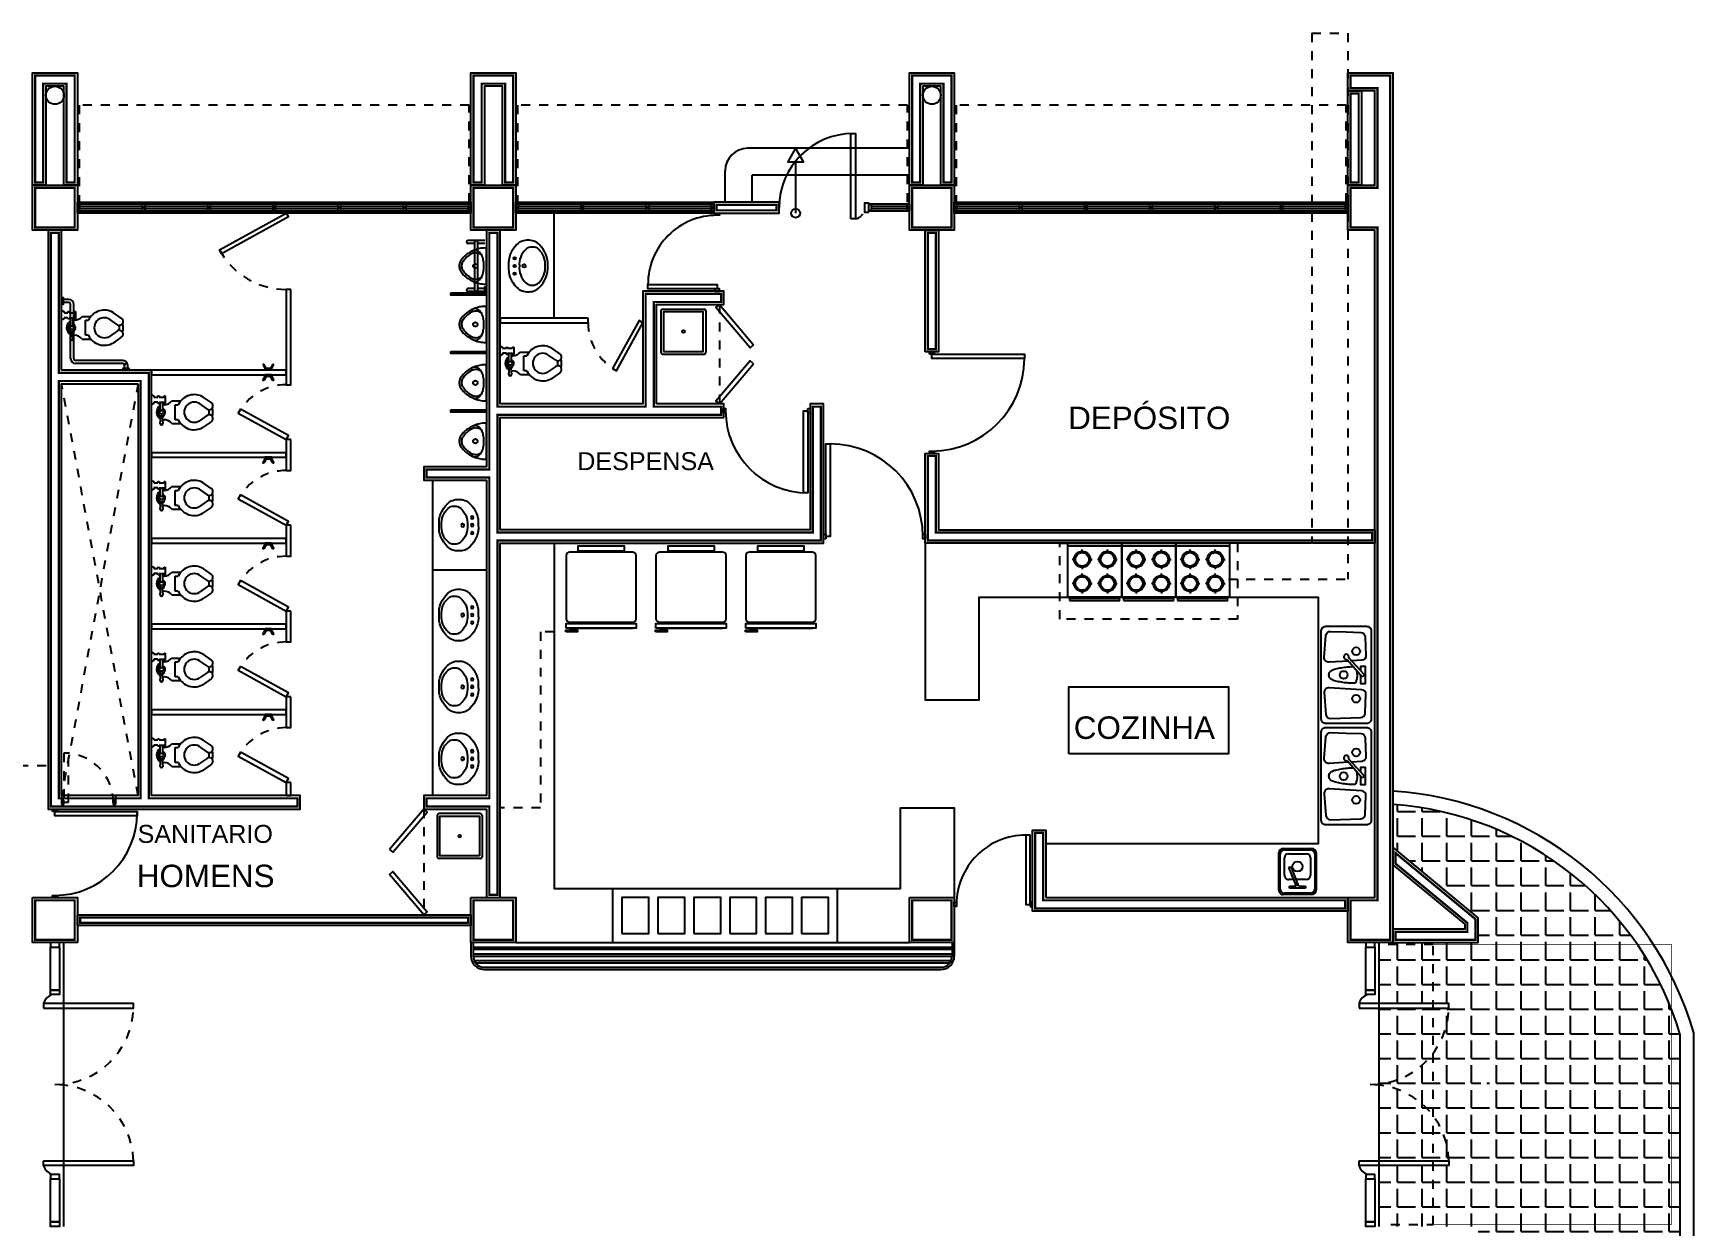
# Model space of a CAD drawing. Header units: millimetres. Extents: x 116 to 181, y 20 to 228.
# Drawn here: x 160.54 to 179.02, y 181.01 to 194.29 of the extents above; entities that cross this region are included whole.
import ezdxf

# ---------------------------------------------------------------- set-up
doc = ezdxf.new("R2010")
doc.units = ezdxf.units.MM
doc.header["$LTSCALE"] = 0.015
doc.header["$MEASUREMENT"] = 0
doc.linetypes.add('DASHED2', pattern=[9.525, 6.35, -3.175])
for name, color, linetype in [('BAP', 7, 'Continuous'), ('CANCELERIA', 7, 'Continuous'), ('ESTRUCTURA', 7, 'Continuous'), ('MAMPARAS', 7, 'Continuous'), ('MUEBLES', 6, 'Continuous'), ('MUEBLES_BAÑO', 7, 'Continuous'), ('MURO_COMUN', 7, 'Continuous'), ('MURO_TABIQUE_EXT', 7, 'Continuous'), ('PATIOS_EXTERIORES', 7, 'Continuous'), ('PISOS', 7, 'Continuous'), ('PROYECCION', 7, 'Continuous'), ('PTAS', 7, 'Continuous'), ('TEXTO', 7, 'Continuous'), ('TRAZO', 7, 'Continuous')]:
    doc.layers.add(name, color=color, linetype=linetype)
doc.styles.add('ATT', font='txt')
doc.styles.get("Standard").update_dxf_attribs({"font": 'arial.ttf'})

# ---------------------------------------------------------------- blocks, each defined once
blk = doc.blocks.new('Lavabo1')
for points in [[(0.227, 0.148, 0.224331), (-0.012, 0.243, 0.224331), (-0.252, 0.148, 0.22006), (-0.299, 0.025, 0.22006), (-0.252, -0.099, 0.224331), (-0.012, -0.194, 0.224331), (0.227, -0.099, 0.22006), (0.274, 0.025, 0.22006)], [(0.173, 0.049, 0.232121), (-0.012, 0.121, 0.232121), (-0.198, 0.049, 0.241394), (-0.224, -0.023, 0.241394), (-0.198, -0.094, 0.232121), (-0.012, -0.166, 0.232121), (0.173, -0.094, 0.241394), (0.199, -0.023, 0.241394)]]:
    blk.add_lwpolyline(points, format="xyb", close=True)
for centre, radius in [((-0.098, 0.174), 0.0142), ((-0.012, 0.174), 0.0142), ((0.073, 0.174), 0.0142), ((-0.012, 0.069), 0.0183)]:
    blk.add_circle(centre, radius)
blk = doc.blocks.new('15PTOI10')
for p, q in [((0, 7), (1, 6.5)), ((0, 3), (0, 7)), ((1, 3.5), (0, 3)), ((1, 6.5), (1, 6)), ((1, 6), (2.5, 6)), ((2.5, 4), (1, 4)), ((1, 4), (1, 3.5)), ((2.5, 6.5), (3, 6.5)), ((2.5, 6), (2.5, 6.5)), ((2.5, 3.5), (2.5, 4)), ((3, 3.5), (2.5, 3.5)), ((3, 6.5), (3, 6)), ((3, 6), (5, 6)), ((3, 4), (5, 4)), ((3, 4), (3, 3.5)), ((3.5, 0.559017), (3.5, 4)), ((4.5, 0.559017), (4.5, 4)), ((5, 6.5), (5.5, 6.5)), ((5, 6), (5, 6.5)), ((5, 3.5), (5, 4)), ((5.5, 3.5), (5, 3.5)), ((5.5, 6.5), (5.5, 3.5)), ((8.122499, 4.5), (11.638097, 4.5)), ((9.5, -3), (9.5, 3)), ((9.5, 3), (10.675445, 3)), ((22.25, 1.200962), (19.067398, 3.424305)), ((23.75, 3.799038), (20.618758, 5.992044)), ((3, -1.5), (3, -1.118034)), ((3.5, -4.5), (3.75, -2)), ((4.25, -2), (4.5, -4.5)), ((5, -1.5), (5, -1.118034)), ((8.122499, -4.5), (11.638097, -4.5)), ((10.675445, -3), (9.5, -3)), ((22.25, -1.200962), (19.067398, -3.424305)), ((23.75, -3.799038), (20.618758, -5.992044))]:
    blk.add_line(p, q)
blk.add_circle((4, 0), 0.75)
for centre, radius, start, end in [((17, 0), 7, 58.87108, 154.623066), ((5, 0), 3, 120, 243.908297), ((4, 0), 1.5, 109.471221, 70.528779), ((5, 0), 3, 90, 99.594068), ((5, 7), 4, 270, 321.317813), ((17, 0), 4, 58.878836, 301.121164), ((23, 2.5), 1.5, 240, 60), ((17, 0), 6, 350.38296, 9.61704), ((17, 0), 7.5, 346.564633, 13.435367), ((4, -0.75), 1.25, 216.869898, 323.130102), ((4, -4.5), 0.5, 180, 0), ((5, 0), 3, 257.344038, 270), ((5, -7), 4, 38.682187, 90), ((17, 0), 7, 205.376934, 301.12892), ((23, -2.5), 1.5, 300, 120)]:
    blk.add_arc(centre, radius, start, end)
at = {"style": 'ATT'}
for tag, p, flags in [('ITEM', (0, -16.5), 3), ('ROOM_NUMBER', (0, -25.5), 1)]:
    blk.add_attdef(tag, p, '', height=6, dxfattribs=dict(at, flags=flags))
blk = doc.blocks.new('WC1')
at = {"xscale": -0.0254, "yscale": 0.0254, "zscale": 0.0254, "rotation": 270}
blk.add_blockref('15PTOI10', (-0.0762, 0), dxfattribs=at)
blk = doc.blocks.new('A$C34A077CE')
for points in [[(0.4, 0.305), (0, 0.305, 0.056281), (0.003, 0.241, 0.051243), (0.02, 0.176, 0.047086), (0.053, 0.111, 0.038643), (0.088, 0.062, 0.050944), (0.121, 0.031, 0.073316), (0.163, 0.007, 0.092337), (0.2, 0, 0.092337), (0.237, 0.007, 0.073316), (0.279, 0.031, 0.050944), (0.312, 0.062, 0.038643), (0.347, 0.111, 0.047086), (0.38, 0.176, 0.051243), (0.397, 0.241, 0.056281)], [(0.2, 0.155, -0.999985), (0.2, 0.205, -0.999985)]]:
    blk.add_lwpolyline(points, format="xyb", close=True)
for points in [[(0.374, 0.161, 0.078162), (0.375, 0.187, 0.158684), (0.363, 0.216, 0.087457), (0.32, 0.25, 0.073385), (0.272, 0.268, 0.051629), (0.2, 0.275), (0.2, 0.275, 0.051629), (0.128, 0.268, 0.073385), (0.08, 0.25, 0.087457), (0.037, 0.216, 0.158684), (0.025, 0.187, 0.078162), (0.026, 0.161)], [(0.08, 0.25, 0.099174), (0.058, 0.218, 0.110283), (0.052, 0.184, 0.092873), (0.061, 0.143, 0.05733), (0.078, 0.113, 0.037877), (0.112, 0.072, 0.072182), (0.164, 0.034, 0.124936), (0.2, 0.025), (0.2, 0.025, 0.124936), (0.236, 0.034, 0.072182), (0.288, 0.072, 0.037877), (0.322, 0.113, 0.05733), (0.339, 0.143, 0.092873), (0.348, 0.184, 0.110283), (0.342, 0.218, 0.099174), (0.32, 0.25)]]:
    blk.add_lwpolyline(points, format="xyb")
blk = doc.blocks.new('tarja')
at = {"color": 7, "linetype": 'Continuous'}
for p, q in [((-0.153, 0.208), (0.263, 0.208)), ((-0.201, -0.16), (-0.201, 0.16)), ((0.311, 0.16), (0.311, -0.16)), ((0.263, -0.208), (-0.153, -0.208))]:
    blk.add_line(p, q, dxfattribs=at)
at = {"color": 8, "linetype": 'Continuous'}
for p, q in [((-0.137, 0.192), (0.247, 0.192)), ((-0.185, -0.144), (-0.185, 0.144)), ((-0.144, -0.098), (-0.144, 0.098)), ((-0.096, 0.146), (0.096, 0.146)), ((0.144, 0.098), (0.144, -0.013)), ((0.295, 0.144), (0.295, -0.144)), ((0.096, -0.146), (-0.096, -0.146)), ((0.144, -0.045), (0.144, -0.098)), ((0.247, -0.192), (-0.137, -0.192))]:
    blk.add_line(p, q, dxfattribs=at)
at = {"color": 8}
for p, q in [((0.216, 0.016), (0.01, -0.068)), ((0.216, 0.089), (0.241, 0.089)), ((0.216, 0.016), (0.216, 0.089)), ((0.241, 0.089), (0.241, -0.089)), ((0.01, -0.1), (0.216, -0.016)), ((0.01, -0.068), (0.01, -0.1)), ((0.216, -0.089), (0.216, -0.016)), ((0.241, -0.089), (0.216, -0.089))]:
    blk.add_line(p, q, dxfattribs=at)
at = {"color": 8, "linetype": 'Continuous'}
blk.add_circle((0, 0), 0.056, dxfattribs=at)
at = {"color": 7, "linetype": 'Continuous'}
for centre, start, end in [((-0.153, 0.16), 90, 180), ((0.263, 0.16), 0, 90), ((-0.153, -0.16), 180, 270), ((0.263, -0.16), 270, 0)]:
    blk.add_arc(centre, 0.048, start, end, dxfattribs=at)
at = {"color": 8, "linetype": 'Continuous'}
for centre, start, end in [((-0.137, 0.144), 90, 180), ((0.247, 0.144), 0, 90), ((-0.096, 0.098), 90, 180), ((0.096, 0.098), 0, 90), ((-0.137, -0.144), 180, 270), ((-0.096, -0.098), 180, 270), ((0.096, -0.098), 270, 0), ((0.247, -0.144), 270, 0)]:
    blk.add_arc(centre, 0.048, start, end, dxfattribs=at)
blk = doc.blocks.new('estufa1')
at = {"color": 8}
for p, q in [((-0.32, 0.292), (-0.34, 0.292)), ((-0.34, 0.292), (-0.34, -0.269)), ((-0.32, -0.266), (-0.32, 0.292)), ((-0.151, 0.221), (-0.151, 0.261)), ((0.117, 0.221), (0.117, 0.261)), ((0.267, 0.31), (0.267, -0.29)), ((-0.221, 0.151), (-0.261, 0.151)), ((-0.151, 0.081), (-0.151, 0.041)), ((-0.081, 0.151), (-0.041, 0.151)), ((0.047, 0.151), (0.007, 0.151)), ((0.117, 0.081), (0.117, 0.041)), ((0.187, 0.151), (0.227, 0.151)), ((-0.221, -0.13), (-0.261, -0.13)), ((-0.151, -0.06), (-0.151, -0.02)), ((-0.081, -0.13), (-0.041, -0.13)), ((0.047, -0.13), (0.007, -0.13)), ((0.117, -0.06), (0.117, -0.02)), ((0.187, -0.13), (0.227, -0.13)), ((-0.34, -0.269), (-0.32, -0.266)), ((-0.151, -0.2), (-0.151, -0.24)), ((0.117, -0.2), (0.117, -0.24))]:
    blk.add_line(p, q, dxfattribs=at)
at = {"color": 7}
for p, q in [((-0.303, -0.29), (-0.303, 0.31)), ((-0.303, 0.31), (0.297, 0.31)), ((0.297, 0.31), (0.297, -0.29)), ((0.297, -0.29), (-0.303, -0.29))]:
    blk.add_line(p, q, dxfattribs=at)
at = {"color": 8}
for centre, radius in [((-0.151, 0.151), 0.09), ((-0.151, 0.151), 0.075), ((0.117, 0.151), 0.09), ((0.117, 0.151), 0.075), ((-0.151, -0.13), 0.09), ((-0.151, -0.13), 0.075), ((0.117, -0.13), 0.09), ((0.117, -0.13), 0.075)]:
    blk.add_circle(centre, radius, dxfattribs=at)
blk = doc.blocks.new('tarja33')
at = {"color": 7}
for p, q in [((-11.179, 0.939), (-11.153, 0.96)), ((-11.179, 0.939), (-11.003, 0.75)), ((-10.985, 0.767), (-11.153, 0.96))]:
    blk.add_line(p, q, dxfattribs=at)
blk.add_lwpolyline([(-11.201, 0.398, -0.414214), (-11.252, 0.448), (-11.252, 1.431, -0.414214), (-11.201, 1.482), (-10.748, 1.482, -0.414214), (-10.697, 1.431), (-10.697, 0.448, -0.414214), (-10.748, 0.398)], format="xyb", close=True, dxfattribs=at)
at = {"color": 8}
for points in [[(-10.963, 1.093), (-10.783, 1.082, 0.455534), (-10.73, 1.136), (-10.749, 1.379, 0.400373), (-10.801, 1.425), (-11.136, 1.414, 0.391686), (-11.185, 1.366), (-11.194, 1.156, 0.410265), (-11.147, 1.104), (-10.963, 1.093)], [(-10.975, 0.461), (-11.136, 0.466, -0.391615), (-11.185, 0.514), (-11.194, 0.724, -0.410267), (-11.147, 0.776), (-11.034, 0.783)], [(-11, 0.785), (-10.783, 0.798, -0.455461), (-10.73, 0.744), (-10.749, 0.501, -0.400373), (-10.801, 0.455), (-10.975, 0.461)]]:
    blk.add_lwpolyline(points, format="xyb", dxfattribs=at)
for points in [[(-11.136, 0.892), (-11.136, 0.841), (-11.187, 0.841), (-11.187, 1.038), (-11.136, 1.038), (-11.136, 0.94)], [(-11.085, 1.011), (-11.085, 1.012), (-11.084, 1.016), (-11.082, 1.02), (-11.081, 1.024), (-11.078, 1.026), (-11.076, 1.029), (-11.072, 1.03), (-11.067, 1.032), (-11.06, 1.032), (-11.052, 1.033), (-11.042, 1.033), (-11.03, 1.033), (-11.017, 1.032), (-11.003, 1.031), (-10.987, 1.029), (-10.971, 1.028), (-10.955, 1.026), (-10.938, 1.024), (-10.921, 1.021), (-10.905, 1.018), (-10.888, 1.015), (-10.873, 1.012), (-10.858, 1.008), (-10.845, 1.004), (-10.832, 1), (-10.822, 0.996), (-10.813, 0.991), (-10.805, 0.986), (-10.799, 0.981), (-10.794, 0.974), (-10.79, 0.967), (-10.786, 0.959), (-10.784, 0.95), (-10.781, 0.94), (-10.784, 0.929), (-10.786, 0.92), (-10.79, 0.912), (-10.794, 0.905), (-10.799, 0.899), (-10.805, 0.894), (-10.813, 0.889), (-10.822, 0.884), (-10.832, 0.88), (-10.845, 0.875), (-10.858, 0.872), (-10.873, 0.868), (-10.888, 0.865), (-10.905, 0.862), (-10.921, 0.859), (-10.938, 0.856), (-10.955, 0.854), (-10.971, 0.852), (-10.987, 0.85), (-11.003, 0.849), (-11.017, 0.848), (-11.054, 0.846)]]:
    blk.add_lwpolyline(points, dxfattribs=at)
for centre in [(-11.085, 1.204), (-10.946, 0.94), (-11.085, 0.676)]:
    blk.add_circle(centre, 0.0441, dxfattribs=at)
blk.add_arc((-10.898, 0.94), 0.201, 159.2662, 194.5019, dxfattribs=at)
at = {"color": 7}
blk.add_arc((-10.976, 0.739), 0.0288, 158.2346, 108.0632, dxfattribs=at)
blk = doc.blocks.new('Refri')
blk.add_line((-0.251, -0.323), (0.289, -0.323))
blk.add_lwpolyline([(0.289, -0.273, 0.414214), (0.319, -0.243), (0.319, 0.297, 0.414214), (0.289, 0.327), (-0.251, 0.327, 0.414214), (-0.281, 0.297), (-0.281, -0.243, 0.414214), (-0.251, -0.273)], format="xyb", close=True)
for points in [[(0.219, 0.337), (0.219, 0.377), (-0.181, 0.377), (-0.181, 0.337)], [(-0.281, -0.323), (-0.281, -0.283), (0.319, -0.283), (0.319, -0.323)], [(-0.285, -0.355), (-0.285, -0.34), (-0.185, -0.34), (-0.185, -0.355)]]:
    blk.add_lwpolyline(points, close=True)

msp = doc.modelspace()

# ---------------------------------------------------------------- hatches: boundary and pattern name
at = {"layer": 'PISOS', "linetype": 'Continuous'}
h = msp.add_hatch(dxfattribs=at)
h.set_pattern_fill('ANGLE', color=42, style=0)
h.set_pattern_definition([(0, (0, 0), (0, 0.275), [0.2, -0.075]), (90, (0, 0), (-0.275, 2e-17), [0.2, -0.075])])
h.paths.add_polyline_path([(175.6727, 185.7029), (175.6727, 185.2266), (176.6227, 185.2266), (176.6227, 185.5057, 0.0676872)])
h.paths.add_polyline_path([(176.6227, 184.4416), (176.6227, 185.2266), (175.6727, 185.2266)])
h.paths.add_polyline_path([(177.2273, 185.2266, 0.0463469), (176.6227, 185.5057), (176.6227, 185.2266)])
h.paths.add_polyline_path([(176.6227, 184.4416), (176.6227, 184.4166), (178.188, 184.4166, 0.0879367), (177.2273, 185.2266), (176.6227, 185.2266)])
h.paths.add_polyline_path([(176.6227, 184.4166), (176.6227, 184.1666), (178.3785, 184.1666, 0.0218383), (178.188, 184.4166)])
h.paths.add_polyline_path([(176.6227, 184.1666), (175.6727, 184.1666), (175.5227, 184.1666), (175.5227, 183.4866), (176.2977, 183.4866), (176.2977, 183.4366, -0.3729087), (175.5227, 182.5919), (175.5227, 182.5866), (176.6862, 182.5866), (176.6862, 182.5922, -0.4142136), (176.6112, 182.6672, -1), (176.7612, 182.6672, -0.4142136), (176.6862, 182.5922), (176.6862, 182.5866), (178.8727, 182.5866), (178.8727, 183.1399, 0.079626), (178.3785, 184.1666)])
h.paths.add_polyline_path([(176.2977, 183.4366), (175.5227, 183.4366), (175.5227, 182.5919, 0.3729087)], flags=16)
h.paths.add_polyline_path([(175.5227, 182.5812), (175.5227, 181.7366), (176.2977, 181.7366, 0.3729087)], flags=16)
h.paths.add_polyline_path([(175.5227, 182.5866), (175.5227, 182.5812, -0.3729087), (176.2977, 181.7366), (176.2977, 181.6866), (175.5227, 181.6866), (175.5227, 181.0066), (175.6727, 181.0066), (176.6227, 181.0066), (178.8727, 181.0066), (178.8727, 182.5866)])
h.paths.add_polyline_path([(178.8727, 180.7566), (178.8727, 181.0066), (176.6227, 181.0066), (176.6227, 180.7566)])
h.paths.add_polyline_path([(176.6227, 180.7566), (176.6227, 180.7316), (175.6727, 179.9466), (178.8727, 179.9466), (178.8727, 180.7566)])

# ---------------------------------------------------------------- linework, layer by layer
msp.add_line((169.027, 192.8566), (169.027, 192.2847))
at = {"color": 0, "linetype": 'Continuous'}
for p, q in [((170.4677, 188.6116), (170.4677, 188.0116)), ((165.4127, 184.1666), (165.4127, 184.0166)), ((165.4377, 184.1666), (165.4377, 184.0166)), ((165.4377, 184.1166), (170.7677, 184.1166)), ((165.4377, 184.0916), (170.7677, 184.0916)), ((165.9127, 184.1666), (170.2927, 184.1666)), ((170.7677, 184.1666), (170.7677, 184.0166)), ((170.7927, 184.1666), (170.7927, 184.0166)), ((165.4377, 184.0416), (170.7677, 184.0416)), ((165.4377, 184.0166), (170.7677, 184.0166)), ((165.4481, 183.9666), (170.7572, 183.9666)), ((165.4627, 183.9416), (170.7427, 183.9416)), ((165.5627, 183.8916), (170.6427, 183.8916)), ((165.5627, 183.8666), (170.6427, 183.8666))]:
    msp.add_line(p, q, dxfattribs=at)
at = {"color": 3, "linetype": 'Continuous'}
for p, q in [((166.9927, 184.1666), (166.9927, 184.7666)), ((169.4927, 184.1666), (169.4927, 184.7666))]:
    msp.add_line(p, q, dxfattribs=at)
msp.add_lwpolyline([(169.027, 193.0066), (168.9404, 192.8566), (169.1136, 192.8566)], close=True)
at = {"linetype": 'Continuous'}
msp.add_lwpolyline([(166.3377, 188.6116), (166.3377, 184.7666), (170.1927, 184.7666), (170.1927, 185.6666), (170.7927, 185.6666), (170.7927, 184.6666)], dxfattribs=at)
at = {"color": 3, "linetype": 'Continuous'}
for points in [[(167.0927, 184.2666), (167.3927, 184.2666), (167.3927, 184.6666), (167.0927, 184.6666)], [(167.4927, 184.2666), (167.7927, 184.2666), (167.7927, 184.6666), (167.4927, 184.6666)], [(167.8927, 184.2666), (168.1927, 184.2666), (168.1927, 184.6666), (167.8927, 184.6666)], [(168.2927, 184.2666), (168.5927, 184.2666), (168.5927, 184.6666), (168.2927, 184.6666)], [(168.6927, 184.2666), (168.9927, 184.2666), (168.9927, 184.6666), (168.6927, 184.6666)], [(169.0927, 184.2666), (169.3927, 184.2666), (169.3927, 184.6666), (169.0927, 184.6666)]]:
    msp.add_lwpolyline(points, close=True, dxfattribs=at)
msp.add_circle((169.027, 192.2847), 0.05)
at = {"color": 0, "linetype": 'Continuous'}
for centre, radius, start, end in [((165.5627, 184.0166), 0.15, 180, 270), ((165.5627, 184.0166), 0.125, 180, 270), ((170.6427, 184.0166), 0.15, 270, 0), ((170.6427, 184.0166), 0.125, 270, 0)]:
    msp.add_arc(centre, radius, start, end, dxfattribs=at)
at = {"layer": 'BAP', "color": 3}
for centre in [(160.7827, 193.5966), (170.5427, 193.5966)]:
    msp.add_circle(centre, 0.1, dxfattribs=at)
at = {"layer": 'CANCELERIA'}
for points in [[(169.6427, 192.2216), (169.6427, 193.1716), (169.6927, 193.1716), (169.6927, 192.2216)], [(169.8427, 192.2966), (169.8427, 192.3966), (169.7927, 192.3966), (169.7927, 192.2966)], [(160.7327, 184.1166), (160.8327, 184.1166), (160.8327, 184.1666), (160.7327, 184.1666)], [(160.8327, 183.6366), (160.7327, 183.6366), (160.7327, 184.1166), (160.8327, 184.1166)], [(175.3727, 184.1166), (175.4727, 184.1166), (175.4727, 184.1666), (175.3727, 184.1666)], [(175.4727, 183.6366), (175.3727, 183.6366), (175.3727, 184.1166), (175.4727, 184.1166)], [(160.7327, 183.6366), (160.8327, 183.6366), (160.8327, 183.5866), (160.7327, 183.5866)], [(175.3727, 183.6366), (175.4727, 183.6366), (175.4727, 183.5866), (175.3727, 183.5866)], [(160.6577, 183.4366), (161.6577, 183.4366), (161.6577, 183.4866), (160.6577, 183.4866)], [(175.2977, 183.4366), (176.2977, 183.4366), (176.2977, 183.4866), (175.2977, 183.4866)], [(160.6577, 181.7366), (161.6577, 181.7366), (161.6577, 181.6866), (160.6577, 181.6866)], [(175.2977, 181.7366), (176.2977, 181.7366), (176.2977, 181.6866), (175.2977, 181.6866)], [(160.7327, 181.5366), (160.8327, 181.5366), (160.8327, 181.5866), (160.7327, 181.5866)], [(160.8327, 181.0566), (160.7327, 181.0566), (160.7327, 181.5366), (160.8327, 181.5366)], [(175.3727, 181.5366), (175.4727, 181.5366), (175.4727, 181.5866), (175.3727, 181.5866)], [(175.4727, 181.0566), (175.3727, 181.0566), (175.3727, 181.5366), (175.4727, 181.5366)], [(160.7327, 181.0566), (160.8327, 181.0566), (160.8327, 181.0066), (160.7327, 181.0066)], [(175.3727, 181.0566), (175.4727, 181.0566), (175.4727, 181.0066), (175.3727, 181.0066)]]:
    msp.add_lwpolyline(points, close=True, dxfattribs=at)
at = {"layer": 'CANCELERIA', "color": 9}
for points in [[(161.0327, 192.3091), (165.4127, 192.3091), (165.4127, 192.3841), (161.0327, 192.3841)], [(165.9127, 192.3091), (168.1152, 192.3091), (168.1152, 192.3841), (165.9127, 192.3841)], [(170.7927, 192.3091), (175.1727, 192.3091), (175.1727, 192.3841), (170.7927, 192.3841)]]:
    msp.add_lwpolyline(points, close=True, dxfattribs=at)
at = {"layer": 'CANCELERIA', "color": 5}
for points in [[(161.0327, 192.3841), (161.0577, 192.3841), (161.0577, 192.3091), (161.0327, 192.3091)], [(161.0577, 192.3616), (161.7585, 192.3616), (161.7585, 192.3316), (161.0577, 192.3316)], [(161.7585, 192.3841), (161.7835, 192.3841), (161.7835, 192.3091), (161.7585, 192.3091)], [(161.7835, 192.3616), (162.4843, 192.3616), (162.4843, 192.3316), (161.7835, 192.3316)], [(162.4843, 192.3841), (162.5093, 192.3841), (162.5093, 192.3091), (162.4843, 192.3091)], [(162.5093, 192.3616), (163.2102, 192.3616), (163.2102, 192.3316), (162.5093, 192.3316)], [(163.2102, 192.3841), (163.2352, 192.3841), (163.2352, 192.3091), (163.2102, 192.3091)], [(163.2352, 192.3616), (163.936, 192.3616), (163.936, 192.3316), (163.2352, 192.3316)], [(163.936, 192.3841), (163.961, 192.3841), (163.961, 192.3091), (163.936, 192.3091)], [(163.961, 192.3616), (164.6618, 192.3616), (164.6618, 192.3316), (163.961, 192.3316)], [(164.6618, 192.3841), (164.6868, 192.3841), (164.6868, 192.3091), (164.6618, 192.3091)], [(164.6868, 192.3616), (165.3877, 192.3616), (165.3877, 192.3316), (164.6868, 192.3316)], [(165.3877, 192.3841), (165.4127, 192.3841), (165.4127, 192.3091), (165.3877, 192.3091)], [(165.9127, 192.3841), (165.9377, 192.3841), (165.9377, 192.3091), (165.9127, 192.3091)], [(165.9377, 192.3616), (166.6385, 192.3616), (166.6385, 192.3316), (165.9377, 192.3316)], [(166.6385, 192.3841), (166.6635, 192.3841), (166.6635, 192.3091), (166.6385, 192.3091)], [(166.6635, 192.3616), (167.3643, 192.3616), (167.3643, 192.3316), (166.6635, 192.3316)], [(167.3643, 192.3841), (167.3893, 192.3841), (167.3893, 192.3091), (167.3643, 192.3091)], [(167.3893, 192.3616), (168.0902, 192.3616), (168.0902, 192.3316), (167.3893, 192.3316)], [(168.0902, 192.3841), (168.1152, 192.3841), (168.1152, 192.3091), (168.0902, 192.3091)], [(169.8427, 192.3841), (169.8677, 192.3841), (169.8677, 192.3091), (169.8427, 192.3091)], [(170.2677, 192.3841), (170.2927, 192.3841), (170.2927, 192.3091), (170.2677, 192.3091)], [(170.7927, 192.3841), (170.8177, 192.3841), (170.8177, 192.3091), (170.7927, 192.3091)], [(170.8177, 192.3616), (171.5185, 192.3616), (171.5185, 192.3316), (170.8177, 192.3316)], [(171.5185, 192.3841), (171.5435, 192.3841), (171.5435, 192.3091), (171.5185, 192.3091)], [(171.5435, 192.3616), (172.2443, 192.3616), (172.2443, 192.3316), (171.5435, 192.3316)], [(172.2443, 192.3841), (172.2693, 192.3841), (172.2693, 192.3091), (172.2443, 192.3091)], [(172.2693, 192.3616), (172.9702, 192.3616), (172.9702, 192.3316), (172.2693, 192.3316)], [(172.9702, 192.3841), (172.9952, 192.3841), (172.9952, 192.3091), (172.9702, 192.3091)], [(172.9952, 192.3616), (173.696, 192.3616), (173.696, 192.3316), (172.9952, 192.3316)], [(173.696, 192.3841), (173.721, 192.3841), (173.721, 192.3091), (173.696, 192.3091)], [(173.721, 192.3616), (174.4218, 192.3616), (174.4218, 192.3316), (173.721, 192.3316)], [(174.4218, 192.3841), (174.4468, 192.3841), (174.4468, 192.3091), (174.4218, 192.3091)], [(174.4468, 192.3616), (175.1477, 192.3616), (175.1477, 192.3316), (174.4468, 192.3316)], [(175.1477, 192.3841), (175.1727, 192.3841), (175.1727, 192.3091), (175.1477, 192.3091)]]:
    msp.add_lwpolyline(points, close=True, dxfattribs=at)
at = {"layer": 'CANCELERIA', "color": 9}
for points in [[(170.2927, 192.3841), (169.8427, 192.3841)], [(169.8427, 192.3091), (170.2927, 192.3091)]]:
    msp.add_lwpolyline(points, dxfattribs=at)
at = {"layer": 'CANCELERIA', "color": 5}
msp.add_lwpolyline([(169.8677, 192.3616), (170.2677, 192.3616), (170.2677, 192.3316), (169.8677, 192.3316)], dxfattribs=at)
at = {"layer": 'CANCELERIA'}
for centre, radius, start, end in [((169.6677, 192.3466), 0.825, 90, 180), ((160.7827, 183.4616), 0.1275, 101.30993, 168.69007), ((175.4227, 183.4616), 0.1275, 101.30993, 168.69007), ((160.7827, 181.7116), 0.1275, 191.30993, 258.69007), ((175.4227, 181.7116), 0.1275, 191.30993, 258.69007)]:
    msp.add_arc(centre, radius, start, end, dxfattribs=at)
at = {"layer": 'CANCELERIA', "linetype": 'DASHED2'}
for centre, radius, start, end in [((169.6677, 192.3466), 0.1275, 281.30993, 348.69007), ((160.7827, 183.4616), 0.8754, 270, 358.36342), ((175.4227, 183.4616), 0.8754, 270, 358.36342), ((160.7827, 181.7116), 0.8754, 1.63658, 90), ((175.4227, 181.7116), 0.8754, 1.63658, 90)]:
    msp.add_arc(centre, radius, start, end, dxfattribs=at)
at = {"layer": 'ESTRUCTURA', "color": 4}
for points in [[(175.1727, 193.6466), (175.1727, 193.8466), (175.6727, 193.8466), (175.6727, 184.1666), (175.1727, 184.1666), (175.1727, 184.6666), (175.4727, 184.6666), (175.4727, 192.0966), (175.1727, 192.0966), (175.1727, 192.5966), (175.4727, 192.5966), (175.4727, 193.6466)], [(160.5327, 192.5966), (161.0327, 192.5966), (161.0327, 192.0966), (160.5327, 192.0966)], [(165.4127, 192.5966), (165.9127, 192.5966), (165.9127, 192.0966), (165.4127, 192.0966)], [(170.2927, 192.5966), (170.7927, 192.5966), (170.7927, 192.0966), (170.2927, 192.0966)], [(160.5327, 184.6666), (161.0327, 184.6666), (161.0327, 184.1666), (160.5327, 184.1666)], [(165.4127, 184.6666), (165.9127, 184.6666), (165.9127, 184.1666), (165.4127, 184.1666)], [(170.2927, 184.6666), (170.7927, 184.6666), (170.7927, 184.1666), (170.2927, 184.1666)]]:
    msp.add_lwpolyline(points, close=True, dxfattribs=at)
at = {"layer": 'ESTRUCTURA', "color": 4, "const_width": 0.025}
for points in [[(175.2027, 193.6766), (175.2027, 193.8166), (175.6427, 193.8166), (175.6427, 184.1966), (175.2027, 184.1966), (175.2027, 184.6366), (175.5027, 184.6366), (175.5027, 192.1266), (175.2027, 192.1266), (175.2027, 192.5666), (175.5027, 192.5666), (175.5027, 193.6766)], [(160.5627, 192.5666), (161.0027, 192.5666), (161.0027, 192.1266), (160.5627, 192.1266)], [(165.4427, 192.5666), (165.8827, 192.5666), (165.8827, 192.1266), (165.4427, 192.1266)], [(170.3227, 192.5666), (170.7627, 192.5666), (170.7627, 192.1266), (170.3227, 192.1266)], [(160.5627, 184.6366), (161.0027, 184.6366), (161.0027, 184.1966), (160.5627, 184.1966)], [(165.4427, 184.6366), (165.8827, 184.6366), (165.8827, 184.1966), (165.4427, 184.1966)], [(170.3227, 184.6366), (170.7627, 184.6366), (170.7627, 184.1966), (170.3227, 184.1966)]]:
    msp.add_lwpolyline(points, close=True, dxfattribs=at)
at = {"layer": 'MAMPARAS', "color": 6}
for p, q in [((165.5677, 191.9816), (165.3826, 191.9816)), ((165.4526, 191.9466), (165.3826, 191.9466)), ((165.4526, 191.9641), (165.4526, 191.4291)), ((165.4526, 191.9466), (165.4526, 191.4493)), ((165.4876, 191.9641), (165.4876, 191.4291)), ((165.5677, 191.9466), (165.4876, 191.9466)), ((160.9377, 191.3246), (160.8777, 191.3246)), ((160.9377, 191.2896), (160.8777, 191.2896)), ((165.4526, 191.4466), (165.3826, 191.4466)), ((165.5677, 191.4116), (165.3826, 191.4116)), ((165.5677, 191.4466), (165.4876, 191.4466)), ((160.9577, 190.6666), (160.9577, 191.2696)), ((160.9927, 190.6666), (160.9927, 191.2696)), ((161.5377, 190.6466), (161.0127, 190.6466)), ((161.5377, 190.6116), (161.0127, 190.6116)), ((161.5577, 190.5566), (161.5577, 190.5916)), ((161.5927, 190.5566), (161.5927, 190.5916))]:
    msp.add_line(p, q, dxfattribs=at)
for points in [[(163.3818, 192.2428), (162.6372, 191.8327), (162.6131, 191.8765), (163.3577, 192.2866)], [(163.4077, 191.4366), (163.3577, 191.4366), (163.3577, 190.3746), (163.4077, 190.3746)], [(165.1877, 191.3966), (165.5877, 191.3966), (165.5877, 191.3716), (165.1877, 191.3716)], [(166.7177, 191.1156), (165.7377, 191.1156), (165.7377, 191.0656), (166.7177, 191.0656)], [(166.9896, 190.5554), (167.0334, 190.5312), (167.3277, 191.0656), (167.2839, 191.0897)], [(165.1877, 190.7466), (165.5877, 190.7466), (165.5877, 190.7216), (165.1877, 190.7216)], [(163.3577, 190.5366), (161.8577, 190.5366), (161.8577, 190.4866), (163.3577, 190.4866)], [(162.8475, 190.1026), (162.8233, 190.0588), (163.3577, 189.7646), (163.3818, 189.8084)], [(165.1877, 190.0966), (165.5877, 190.0966), (165.5877, 190.0716), (165.1877, 190.0716)], [(163.4077, 189.7646), (163.3577, 189.7646), (163.3577, 189.4206), (163.4077, 189.4206)], [(163.3577, 189.6176), (161.8577, 189.6176), (161.8577, 189.5676), (163.3577, 189.5676)], [(162.8475, 189.1486), (162.8233, 189.1048), (163.3577, 188.8106), (163.3818, 188.8544)], [(163.4077, 188.8106), (163.3577, 188.8106), (163.3577, 188.4666), (163.4077, 188.4666)], [(163.3577, 188.6636), (161.8577, 188.6636), (161.8577, 188.6136), (163.3577, 188.6136)], [(162.8475, 188.1946), (162.8233, 188.1508), (163.3577, 187.8566), (163.3818, 187.9004)], [(163.4077, 187.8566), (163.3577, 187.8566), (163.3577, 187.5126), (163.4077, 187.5126)], [(163.3577, 187.7096), (161.8577, 187.7096), (161.8577, 187.6596), (163.3577, 187.6596)], [(162.8475, 187.2406), (162.8233, 187.1968), (163.3577, 186.9026), (163.3818, 186.9464)], [(163.4077, 186.9026), (163.3577, 186.9026), (163.3577, 186.5586), (163.4077, 186.5586)], [(163.3577, 186.7556), (161.8577, 186.7556), (161.8577, 186.7056), (163.3577, 186.7056)], [(162.8475, 186.2866), (162.8233, 186.2428), (163.3577, 185.9486), (163.3818, 185.9924)], [(163.4077, 185.9486), (163.3577, 185.9486), (163.3577, 185.8016), (163.4077, 185.8016)]]:
    msp.add_lwpolyline(points, close=True, dxfattribs=at)
for points in [[(160.8577, 191.2721), (160.8777, 191.2721), (160.8777, 191.3421), (160.8577, 191.3421)], [(165.5877, 191.3941), (165.5677, 191.3941), (165.5677, 191.4641), (165.5877, 191.4641)], [(161.6102, 190.5366), (161.6102, 190.5566), (161.5402, 190.5566), (161.5402, 190.5366)]]:
    msp.add_lwpolyline(points, dxfattribs=at)
at = {"layer": 'MAMPARAS'}
for points in [[(163.2163, 190.5949, 1), (163.2077, 190.5999), (163.1827, 190.5566), (163.1327, 190.5566), (163.1077, 190.5999, 1), (163.099, 190.5949), (163.1269, 190.5466), (163.1884, 190.5466)], [(163.2163, 190.4283, -1), (163.2077, 190.4233), (163.1827, 190.4666), (163.1327, 190.4666), (163.1077, 190.4233, -1), (163.099, 190.4283), (163.1269, 190.4766), (163.1884, 190.4766)], [(163.2163, 189.5093, -1), (163.2077, 189.5043), (163.1827, 189.5476), (163.1327, 189.5476), (163.1077, 189.5043, -1), (163.099, 189.5093), (163.1269, 189.5576), (163.1884, 189.5576)], [(163.2163, 188.5553, -1), (163.2077, 188.5503), (163.1827, 188.5936), (163.1327, 188.5936), (163.1077, 188.5503, -1), (163.099, 188.5553), (163.1269, 188.6036), (163.1884, 188.6036)], [(163.2163, 187.6013, -1), (163.2077, 187.5963), (163.1827, 187.6396), (163.1327, 187.6396), (163.1077, 187.5963, -1), (163.099, 187.6013), (163.1269, 187.6496), (163.1884, 187.6496)], [(163.2163, 186.6473, -1), (163.2077, 186.6423), (163.1827, 186.6856), (163.1327, 186.6856), (163.1077, 186.6423, -1), (163.099, 186.6473), (163.1269, 186.6956), (163.1884, 186.6956)]]:
    msp.add_lwpolyline(points, format="xyb", close=True, dxfattribs=at)
for points in [[(163.1927, 190.5366), (163.1227, 190.5366), (163.1227, 190.5466), (163.1927, 190.5466)], [(163.1927, 190.4866), (163.1227, 190.4866), (163.1227, 190.4766), (163.1927, 190.4766)], [(163.1927, 189.5676), (163.1227, 189.5676), (163.1227, 189.5576), (163.1927, 189.5576)], [(163.1927, 188.6136), (163.1227, 188.6136), (163.1227, 188.6036), (163.1927, 188.6036)], [(163.1927, 187.6596), (163.1227, 187.6596), (163.1227, 187.6496), (163.1927, 187.6496)], [(163.1927, 186.7056), (163.1227, 186.7056), (163.1227, 186.6956), (163.1927, 186.6956)]]:
    msp.add_lwpolyline(points, close=True, dxfattribs=at)
at = {"layer": 'MAMPARAS', "color": 6}
for centre, radius, start, end in [((165.3826, 191.9641), 0.0175, 90, 270), ((165.4701, 191.9641), 0.0175, 0, 180), ((160.9377, 191.2696), 0.055, 0, 90), ((160.9377, 191.2696), 0.02, 0, 90), ((165.3826, 191.4291), 0.0175, 90, 270), ((165.4701, 191.4291), 0.0175, 180, 0), ((161.0127, 190.6666), 0.055, 180, 270), ((161.0127, 190.6666), 0.02, 180, 270), ((161.5377, 190.5916), 0.055, 360, 90), ((161.5377, 190.5916), 0.02, 360, 90)]:
    msp.add_arc(centre, radius, start, end, dxfattribs=at)
at = {"layer": 'MAMPARAS'}
msp.add_arc((161.5752, 190.5916), 0.0175, 0, 180, dxfattribs=at)
at = {"layer": 'MUEBLES', "color": 7, "linetype": 'DASHED2'}
for p, q in [((174.7727, 194.2879), (174.7727, 188.6116)), ((174.7727, 194.2879), (175.1727, 194.2879)), ((175.1727, 194.2879), (175.1727, 188.2116)), ((173.8427, 188.2116), (175.1727, 188.2116))]:
    msp.add_line(p, q, dxfattribs=at)
at = {"layer": 'MUEBLES', "color": 7, "linetype": 'Continuous'}
msp.add_lwpolyline([(170.4677, 188.6116), (170.4677, 186.8666), (171.0677, 186.8666), (171.0677, 188.0116), (174.8427, 188.0116), (174.8427, 185.2666), (171.8127, 185.2666)], dxfattribs=at)
at = {"layer": 'MUEBLES', "color": 7, "linetype": 'DASHED2'}
msp.add_lwpolyline([(171.9677, 187.7666), (171.9677, 188.6116), (173.9427, 188.6116), (173.9427, 187.7666)], close=True, dxfattribs=at)
msp.add_lwpolyline([(166.3377, 187.626), (166.1877, 187.626), (166.1877, 185.6666), (165.7377, 185.6666)], dxfattribs=at)
at = {"layer": 'MUEBLES', "color": 7, "linetype": 'Continuous'}
msp.add_lwpolyline([(172.0677, 186.2666), (172.0677, 187.0116), (173.8427, 187.0116), (173.8427, 186.2666)], close=True, dxfattribs=at)
at = {"layer": 'MUEBLES_BAÑO'}
for p, q in [((167.5277, 191.1966), (167.5277, 190.7366)), ((167.5477, 191.2166), (168.0077, 191.2166)), ((168.0277, 191.1966), (168.0277, 190.7366)), ((167.5477, 190.7166), (168.0077, 190.7166)), ((165.0377, 185.5816), (165.0377, 185.1216)), ((165.5177, 185.6016), (165.0577, 185.6016)), ((165.5377, 185.5816), (165.5377, 185.1216)), ((165.5177, 185.1016), (165.0577, 185.1016))]:
    msp.add_line(p, q, dxfattribs=at)
for points in [[(167.5577, 190.7466), (167.9977, 190.7466), (167.9977, 191.1866), (167.5577, 191.1866)], [(165.5077, 185.1316), (165.0677, 185.1316), (165.0677, 185.5716), (165.5077, 185.5716)]]:
    msp.add_lwpolyline(points, close=True, dxfattribs=at)
for centre in [(167.7777, 190.9666), (165.2877, 185.3516)]:
    msp.add_circle(centre, 0.015, dxfattribs=at)
for centre, start, end in [((167.5477, 191.1966), 90, 180), ((168.0077, 191.1966), 0, 90), ((167.5477, 190.7366), 180, 270), ((168.0077, 190.7366), 270, 0), ((165.0577, 185.5816), 90, 180), ((165.5177, 185.5816), 0, 90), ((165.0577, 185.1216), 180, 270), ((165.5177, 185.1216), 270, 360)]:
    msp.add_arc(centre, 0.02, start, end, dxfattribs=at)
at = {"layer": 'MURO_COMUN', "color": 1}
for points in [[(160.6827, 192.5966), (160.5327, 192.5966), (160.5327, 193.8466), (161.0327, 193.8466), (161.0327, 192.5966), (160.8827, 192.5966), (160.8827, 193.6966), (160.6827, 193.6966)], [(165.5627, 192.5966), (165.4127, 192.5966), (165.4127, 193.8466), (165.9127, 193.8466), (165.9127, 192.5966), (165.7627, 192.5966), (165.7627, 193.6966), (165.5627, 193.6966)], [(170.4427, 192.5966), (170.2927, 192.5966), (170.2927, 193.8466), (170.7927, 193.8466), (170.7927, 192.5966), (170.6427, 192.5966), (170.6427, 193.6966), (170.4427, 193.6966)], [(175.3227, 192.5966), (175.1727, 192.5966), (175.1727, 193.6466), (175.3227, 193.6466)], [(160.8577, 190.5366), (160.8577, 192.0966), (160.7077, 192.0966), (160.7077, 185.6516), (163.5127, 185.6516), (163.5127, 185.8016), (161.8577, 185.8016), (161.8577, 190.5366)], [(167.4777, 190.1616), (167.4777, 191.2666), (168.2277, 191.2666), (168.2277, 191.4166), (167.3277, 191.4166), (167.3277, 190.1616), (165.7377, 190.1616), (165.7377, 192.0966), (165.5877, 192.0966), (165.5877, 189.4616), (164.8877, 189.4616), (164.8877, 189.3116), (165.5877, 189.3116), (165.5877, 185.8016), (164.8877, 185.8016), (164.8877, 185.6516), (165.5877, 185.6516), (165.5877, 184.6666), (165.7377, 184.6666), (165.7377, 188.6116), (169.3377, 188.6116), (169.3377, 190.1616), (169.1877, 190.1616), (169.1877, 188.7616), (165.7377, 188.7616), (165.7377, 190.0116), (168.2277, 190.0116), (168.2277, 190.1616)], [(170.4677, 190.7416), (170.4677, 192.0966), (170.6177, 192.0966), (170.6177, 190.7416)], [(161.7077, 190.3866), (161.7077, 185.8016), (160.8577, 185.8016), (160.8577, 190.3866)], [(175.4727, 188.6116), (170.4677, 188.6116), (170.4677, 189.6116), (170.6177, 189.6116), (170.6177, 188.7616), (175.4727, 188.7616)], [(171.8127, 184.6666), (175.1727, 184.6666), (175.1727, 184.5166), (171.6627, 184.5166), (171.6627, 185.4166), (171.8127, 185.4166)], [(175.6727, 185.2266), (175.6727, 185.032), (176.4727, 184.3709), (176.4727, 184.3166), (175.6727, 184.3166), (175.6727, 184.1666), (176.6227, 184.1666), (176.6227, 184.4416)]]:
    msp.add_lwpolyline(points, close=True, dxfattribs=at)
at = {"layer": 'MURO_COMUN', "color": 1, "const_width": 0.025}
for points in [[(160.6527, 192.6266), (160.5627, 192.6266), (160.5627, 193.8166), (161.0027, 193.8166), (161.0027, 192.6266), (160.9127, 192.6266), (160.9127, 193.7266), (160.6527, 193.7266)], [(165.5327, 192.6266), (165.4427, 192.6266), (165.4427, 193.8166), (165.8827, 193.8166), (165.8827, 192.6266), (165.7927, 192.6266), (165.7927, 193.7266), (165.5327, 193.7266)], [(170.4127, 192.6266), (170.3227, 192.6266), (170.3227, 193.8166), (170.7627, 193.8166), (170.7627, 192.6266), (170.6727, 192.6266), (170.6727, 193.7266), (170.4127, 193.7266)], [(175.2927, 192.6266), (175.2027, 192.6266), (175.2027, 193.6166), (175.2927, 193.6166)], [(160.8277, 190.5066), (160.8277, 192.0666), (160.7377, 192.0666), (160.7377, 185.6816), (163.4827, 185.6816), (163.4827, 185.7716), (161.8277, 185.7716), (161.8277, 190.5066)], [(167.4477, 190.1316), (167.4477, 191.2966), (168.1977, 191.2966), (168.1977, 191.3866), (167.3577, 191.3866), (167.3577, 190.1316), (165.7077, 190.1316), (165.7077, 192.0666), (165.6177, 192.0666), (165.6177, 189.4316), (164.9177, 189.4316), (164.9177, 189.3416), (165.6177, 189.3416), (165.6177, 185.7716), (164.9177, 185.7716), (164.9177, 185.6816), (165.6177, 185.6816), (165.6177, 184.6966), (165.7077, 184.6966), (165.7077, 188.6416), (169.3077, 188.6416), (169.3077, 190.1316), (169.2177, 190.1316), (169.2177, 188.7316), (165.7077, 188.7316), (165.7077, 190.0416), (168.1977, 190.0416), (168.1977, 190.1316)], [(170.4977, 190.7716), (170.4977, 192.0666), (170.5877, 192.0666), (170.5877, 190.7716)], [(161.7377, 190.4166), (161.7377, 185.7716), (160.8277, 185.7716), (160.8277, 190.4166)], [(175.4427, 188.6416), (170.4977, 188.6416), (170.4977, 189.5816), (170.5877, 189.5816), (170.5877, 188.7316), (175.4427, 188.7316)], [(171.7827, 184.6366), (175.1427, 184.6366), (175.1427, 184.5466), (171.6927, 184.5466), (171.6927, 185.3866), (171.7827, 185.3866)], [(175.7027, 185.1629), (175.7027, 185.0461), (176.5027, 184.3851), (176.5027, 184.2866), (175.7027, 184.2866), (175.7027, 184.1966), (176.5927, 184.1966), (176.5927, 184.4274)]]:
    msp.add_lwpolyline(points, close=True, dxfattribs=at)
at = {"layer": 'MURO_TABIQUE_EXT', "color": 30}
for points in [[(161.0327, 192.4066), (165.4127, 192.4066), (165.4127, 192.2866), (161.0327, 192.2866)], [(168.1152, 192.2866), (168.8427, 192.2866), (168.8427, 192.4066), (168.1152, 192.4066)], [(170.7927, 192.4066), (175.1727, 192.4066), (175.1727, 192.2866), (170.7927, 192.2866)], [(161.0327, 184.4766), (165.4127, 184.4766), (165.4127, 184.3566), (161.0327, 184.3566)]]:
    msp.add_lwpolyline(points, close=True, dxfattribs=at)
msp.add_lwpolyline([(168.1152, 192.2866), (165.9127, 192.2866), (165.9127, 192.4066), (168.1152, 192.4066)], dxfattribs=at)
at = {"layer": 'MURO_TABIQUE_EXT', "color": 30, "const_width": 0.025}
for points in [[(168.1452, 192.3166), (168.8127, 192.3166), (168.8127, 192.3766), (168.1452, 192.3766)], [(161.0627, 184.4466), (165.3827, 184.4466), (165.3827, 184.3866), (161.0627, 184.3866)]]:
    msp.add_lwpolyline(points, close=True, dxfattribs=at)
at = {"layer": 'PATIOS_EXTERIORES'}
for p, q in [((179.0227, 172.8266), (179.0227, 183.1616)), ((178.8727, 172.7963), (178.8727, 183.1399))]:
    msp.add_line(p, q, dxfattribs=at)
for radius, start, end in [(3.75, 16.2602, 86.17745), (3.6, 16.59784, 86.01792)]:
    msp.add_arc((175.4227, 182.1116), radius, start, end, dxfattribs=at)
at = {"layer": 'PISOS'}
for p, q in [((170.2927, 193.0066), (168.4927, 193.0066)), ((168.2427, 192.4066), (168.2427, 192.7566)), ((170.2927, 192.7066), (168.5427, 192.7066)), ((168.5427, 192.4066), (168.5427, 192.7066))]:
    msp.add_line(p, q, dxfattribs=at)
at = {"layer": 'PISOS', "color": 8}
for p, q in [((160.8827, 181.0066), (160.8827, 184.1666)), ((175.5227, 181.0066), (175.5227, 184.1666))]:
    msp.add_line(p, q, dxfattribs=at)
at = {"layer": 'PISOS'}
msp.add_arc((168.4927, 192.7566), 0.25, 90, 180, dxfattribs=at)
at = {"layer": 'PROYECCION', "linetype": 'DASHED2'}
for p, q in [((168.1777, 191.2666), (168.1777, 190.1616)), ((161.7077, 190.3866), (160.8577, 185.8016)), ((161.7077, 185.8016), (160.8577, 190.3866)), ((159.7862, 186.1366), (160.7827, 186.1366)), ((160.8577, 185.8016), (160.8577, 185.6516)), ((161.4577, 185.8016), (161.4577, 185.6516)), ((164.8877, 185.6516), (164.8877, 184.4766))]:
    msp.add_line(p, q, dxfattribs=at)
for points in [[(165.3927, 192.4066), (165.3927, 193.4866), (161.0527, 193.4866), (161.0527, 192.4066)], [(170.2727, 192.4066), (170.2727, 193.4866), (165.9327, 193.4866), (165.9327, 192.4066)], [(175.1527, 192.4066), (175.1527, 193.4866), (170.8127, 193.4866), (170.8127, 192.4066)], [(175.6527, 181.0266), (176.1227, 181.0266), (176.1227, 184.1466), (175.5227, 184.1466)]]:
    msp.add_lwpolyline(points, dxfattribs=at)
for points in [[(160.9327, 186.2746), (160.8827, 186.2746), (160.8827, 185.7273), (160.9327, 185.7273)], [(160.8827, 185.7519), (160.8577, 185.7519), (160.8577, 185.7019), (160.8827, 185.7019)], [(161.4577, 185.7516), (161.4327, 185.7516), (161.4327, 185.7016), (161.4577, 185.7016)]]:
    msp.add_lwpolyline(points, close=True, dxfattribs=at)
at = {"layer": 'PROYECCION', "linetype": 'DASHED2', "const_width": 0.01}
msp.add_lwpolyline([(176.1227, 181.0266), (178.7727, 181.0266), (178.7727, 184.1466), (176.1227, 184.1466)], dxfattribs=at)
at = {"layer": 'PROYECCION', "linetype": 'DASHED2'}
for centre, radius, start, end in [((163.3577, 192.2866), 0.85, 208.84363, 270), ((167.3277, 191.0656), 0.61, 180, 241.15637), ((163.3577, 189.7646), 0.61, 90, 151.15637), ((163.3577, 188.8106), 0.61, 90, 151.15637), ((163.3577, 187.8566), 0.61, 90, 151.15637), ((163.3577, 186.9026), 0.61, 90, 151.15637), ((163.3577, 185.9486), 0.61, 90, 151.15637), ((160.8827, 185.7269), 0.55, 0, 84.78409)]:
    msp.add_arc(centre, radius, start, end, dxfattribs=at)
at = {"layer": 'PTAS', "color": 6}
for points in [[(168.1784, 192.2866), (168.1784, 192.2616), (168.1284, 192.2616), (168.1284, 192.2866)], [(168.153, 191.4416), (167.383, 191.4416), (167.383, 191.4916), (168.153, 191.4916)], [(168.1277, 191.4416), (168.1277, 191.4166), (168.1777, 191.4166), (168.1777, 191.4416)], [(168.5579, 190.8187), (168.5198, 190.7863), (168.1396, 191.2342), (168.1777, 191.2666)], [(170.5177, 190.7166), (170.5177, 190.7416), (170.5677, 190.7416), (170.5677, 190.7166)], [(168.5579, 190.6094), (168.5198, 190.6418), (168.1396, 190.1939), (168.1777, 190.1616)], [(170.543, 190.7166), (171.573, 190.7166), (171.573, 190.6666), (170.543, 190.6666)], [(168.2227, 190.1116), (168.2477, 190.1116), (168.2477, 190.0616), (168.2227, 190.0616)], [(169.1627, 190.0862), (169.1627, 189.1716), (169.1127, 189.1716), (169.1127, 190.0862)], [(169.1627, 190.1116), (169.1877, 190.1116), (169.1877, 190.0616), (169.1627, 190.0616)], [(169.3627, 188.6869), (169.3627, 189.7169), (169.4127, 189.7169), (169.4127, 188.6869)], [(170.5177, 189.6116), (170.5177, 189.6366), (170.5677, 189.6366), (170.5677, 189.6116)], [(169.3627, 188.6616), (169.3377, 188.6616), (169.3377, 188.7116), (169.3627, 188.7116)], [(170.4677, 188.6616), (170.4427, 188.6616), (170.4427, 188.7116), (170.4677, 188.7116)], [(160.7577, 185.6266), (160.7577, 185.6516), (160.8077, 185.6516), (160.8077, 185.6266)], [(160.783, 185.6266), (161.6977, 185.6266), (161.6977, 185.5766), (160.783, 185.5766)], [(164.5074, 185.2037), (164.5456, 185.1713), (164.9258, 185.6192), (164.8877, 185.6516)], [(171.6377, 184.5919), (171.6377, 185.3619), (171.5877, 185.3619), (171.5877, 184.5919)], [(164.5074, 184.9244), (164.5456, 184.9568), (164.9258, 184.5089), (164.8877, 184.4766)], [(160.7577, 184.6666), (160.7577, 184.6916), (160.8077, 184.6916), (160.8077, 184.6666)], [(170.7927, 184.6173), (170.8177, 184.6173), (170.8177, 184.5673), (170.7927, 184.5673)], [(171.6377, 184.5666), (171.6627, 184.5666), (171.6627, 184.6166), (171.6377, 184.6166)]]:
    msp.add_lwpolyline(points, close=True, dxfattribs=at)
at = {"layer": 'PTAS'}
for centre, radius, start, end in [((168.153, 191.4916), 0.77, 90, 180.02542), ((170.543, 190.6666), 1.03, 270, 0), ((169.1627, 190.0866), 0.915, 180, 270), ((169.4127, 188.6869), 1.03, 0, 90), ((160.7827, 185.6066), 0.915, 270, 0), ((171.5877, 184.5919), 0.77, 89.97458, 180)]:
    msp.add_arc(centre, radius, start, end, dxfattribs=at)
at = {"layer": 'TRAZO'}
for p, q in [((166.3377, 191.1156), (166.3377, 192.2866)), ((164.9877, 185.8016), (164.9877, 189.3116)), ((165.5877, 188.3116), (164.9877, 188.3116))]:
    msp.add_line(p, q, dxfattribs=at)

# ---------------------------------------------------------------- block references
at = {"color": 3, "linetype": 'Continuous', "xscale": 1.3, "yscale": 1.3, "zscale": 1.3}
for p in [(166.8379, 188.0871), (167.8379, 188.0871), (168.8379, 188.0871)]:
    msp.add_blockref('Refri', p, dxfattribs=at)
at = {"color": 3, "linetype": 'Continuous'}
for name, p, rotation in [('estufa1', (172.3669, 188.3144), 90), ('estufa1', (172.9669, 188.3144), 90), ('estufa1', (173.5669, 188.3144), 90), ('tarja33', (164.18, 188.0849), 180), ('tarja33', (164.18, 186.9585), 180), ('tarja', (174.612, 185.0119), 270)]:
    msp.add_blockref(name, p, dxfattribs=dict(at, rotation=rotation))
at = {"layer": 'MUEBLES_BAÑO'}
for name, p, rotation in [('A$C34A077CE', (165.2827, 191.8966), 270), ('Lavabo1', (166.0732, 191.7091), 90), ('A$C34A077CE', (165.2827, 191.2466), 270), ('A$C34A077CE', (165.2827, 190.5966), 270), ('A$C34A077CE', (165.2827, 189.9466), 270)]:
    msp.add_blockref(name, p, dxfattribs=dict(at, rotation=rotation))
at = {"layer": 'MUEBLES_BAÑO', "color": 6, "xscale": -1.1, "yscale": 1.1, "zscale": 1.1, "rotation": 270}
msp.add_blockref('WC1', (160.8577, 191.0934), dxfattribs=at)
at = {"layer": 'MUEBLES_BAÑO', "xscale": -1.1, "yscale": 1.1, "zscale": 1.1, "rotation": 270}
for p in [(165.7377, 190.6974), (161.8577, 190.1534), (161.8577, 189.1994), (161.8577, 188.2454), (161.8577, 187.2914), (161.8577, 186.3374)]:
    msp.add_blockref('WC1', p, dxfattribs=at)
at = {"layer": 'MUEBLES_BAÑO', "xscale": -1, "rotation": 270}
for p in [(165.2521, 188.8241), (165.2521, 187.8241), (165.2521, 187.0241), (165.2521, 186.2241)]:
    msp.add_blockref('Lavabo1', p, dxfattribs=at)

# ---------------------------------------------------------------- texts
at = {"layer": 'TEXTO', "color": 7, "linetype": 'Continuous'}
for s, p in [('DEPÓSITO', (172.0604, 189.8812)), ('COZINHA', (172.1224, 186.4334)), ('HOMENS', (161.6944, 184.7832))]:
    msp.add_text(s, height=0.25, dxfattribs=at).set_placement(p)
at = {"layer": 'TEXTO'}
for s, p in [('DESPENSA', (166.5964, 189.4246)), ('SANITARIO', (161.7032, 185.2762))]:
    msp.add_text(s, height=0.2, dxfattribs=at).set_placement(p)

doc.saveas('drawing.dxf')
